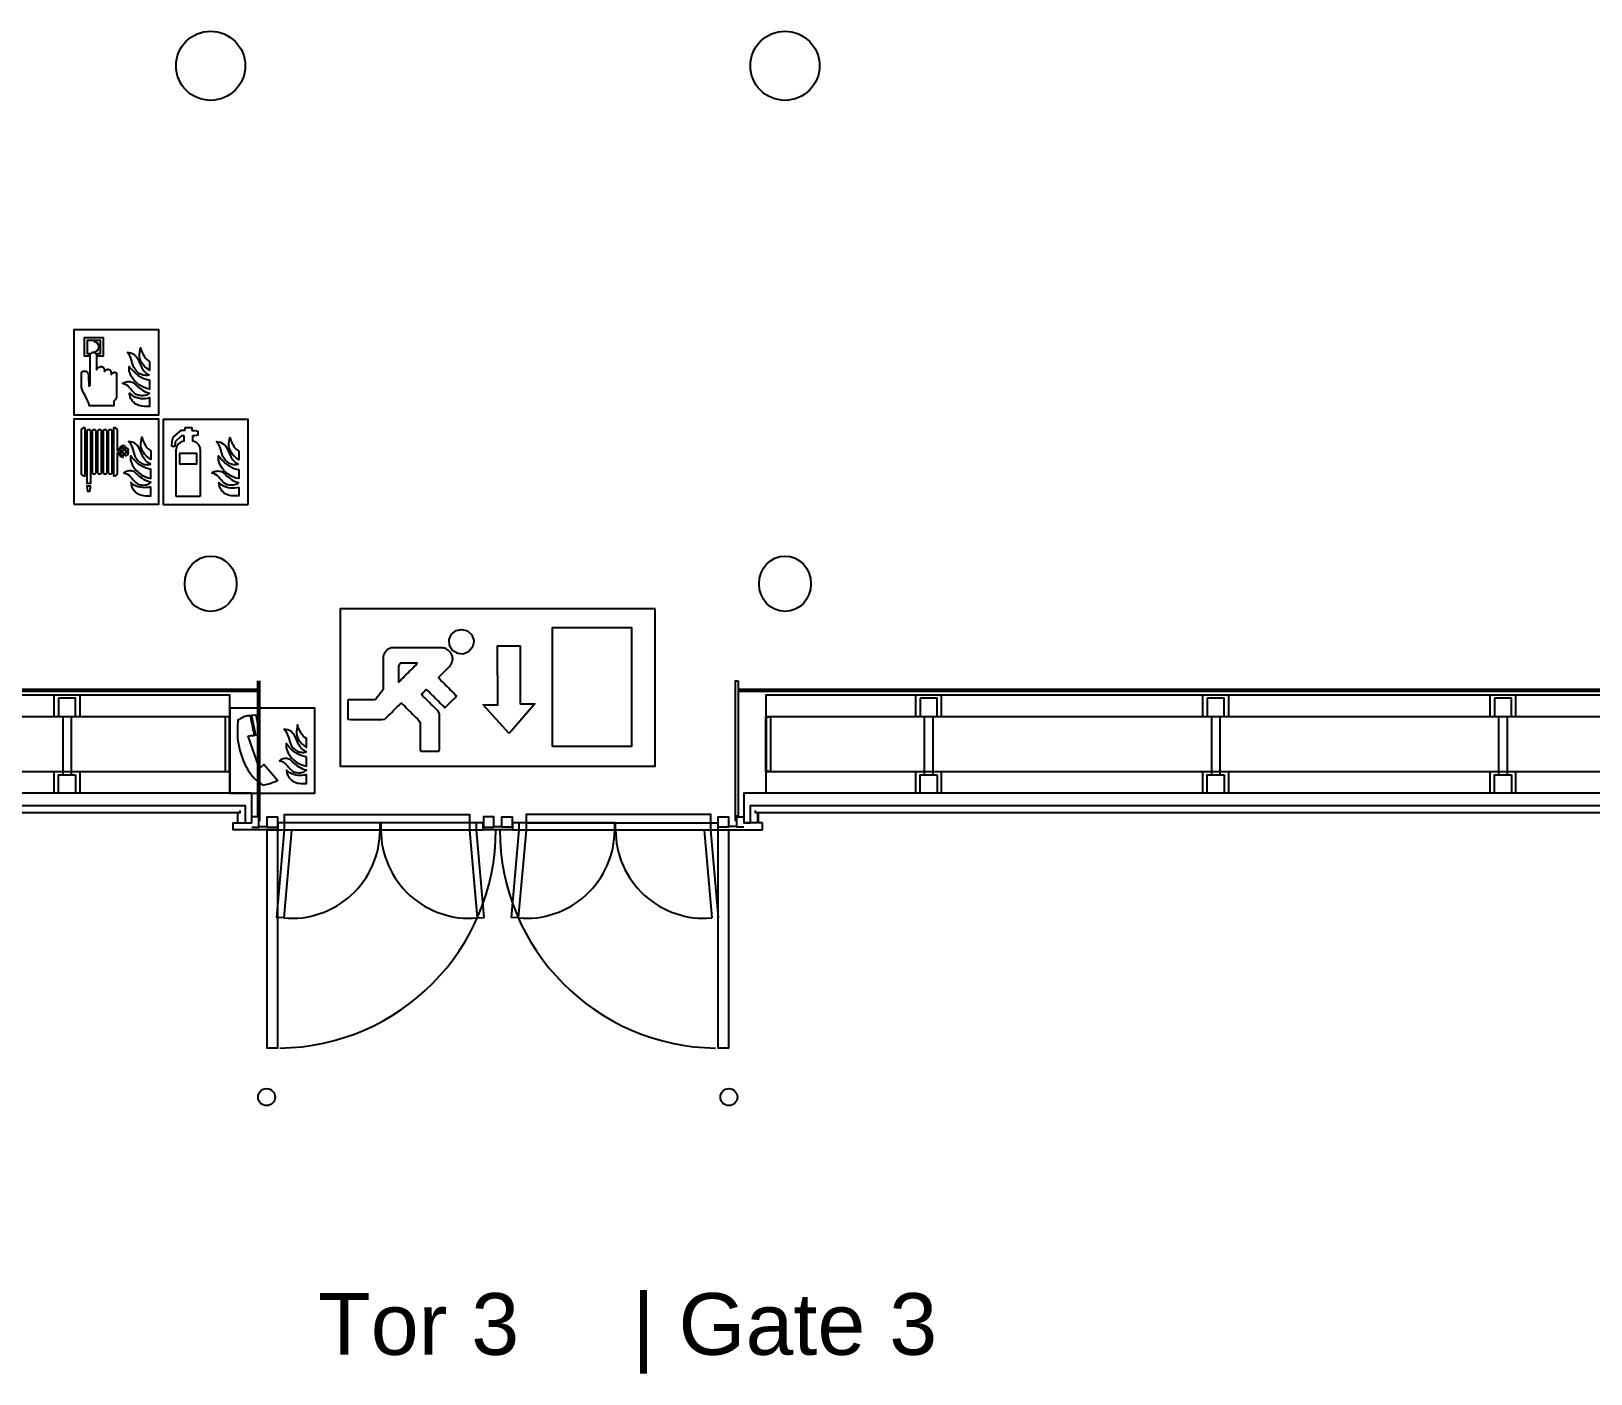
# Model space of a CAD drawing. Header units: metres. Extents: x 19 to 194, y 62 to 154.
# Drawn here: x 101.77 to 120.1, y 61.67 to 77.46 of the extents above; entities that cross this region are included whole.
import ezdxf

# ---------------------------------------------------------------- set-up
doc = ezdxf.new("R2010")
doc.units = ezdxf.units.M
doc.header["$MEASUREMENT"] = 0
doc.layers.add('ALL', color=7, linetype='Continuous')
doc.styles.add('Arial', font='Arial.ttf')

msp = doc.modelspace()

# ---------------------------------------------------------------- linework, layer by layer
at = {"layer": 'ALL', "color": 1, "lineweight": 25}
for points in [[(102.7667, 73.945), (102.2667, 73.945), (102.2667, 72.945), (103.2667, 72.945)], [(102.7583, 72.7953), (102.7345, 72.7953)], [(102.7345, 72.7953), (102.7345, 72.2292)], [(102.782, 72.7729), (102.7582, 72.7953)], [(102.782, 72.5246), (102.782, 72.7729)], [(103.574, 72.7669), (103.574, 72.7965)], [(103.574, 72.7965), (103.6532, 72.7965)], [(103.6532, 72.7965), (103.6532, 72.7619)], [(103.4201, 72.5753), (103.4236, 72.6391)], [(103.4236, 72.6391), (103.4356, 72.6851)], [(103.4356, 72.6852), (103.5329, 72.7669)], [(103.4582, 72.6305), (103.4537, 72.5753)], [(103.5334, 72.6992), (103.4582, 72.6305)], [(103.5329, 72.7669), (103.574, 72.7669)], [(103.5621, 72.6992), (103.5334, 72.6992)], [(103.5621, 72.6392), (103.5621, 72.6992)], [(103.6532, 72.7619), (103.6911, 72.7619)], [(103.6621, 72.6992), (103.6621, 72.6392)], [(103.6911, 72.6992), (103.6621, 72.6992)], [(103.6912, 72.7619), (103.7248, 72.7534)], [(103.7248, 72.7092), (103.6912, 72.6992)], [(103.7248, 72.7533), (103.7248, 72.7092)], [(102.7931, 72.5246), (102.782, 72.5246)], [(102.782, 72.2475), (102.782, 72.5038)], [(102.782, 72.5038), (102.7931, 72.5038)], [(102.851, 72.5246), (102.8103, 72.5246)], [(102.8103, 72.5038), (102.851, 72.5038)], [(102.851, 72.5653), (102.851, 72.5246)], [(102.851, 72.5038), (102.851, 72.4631)], [(102.8718, 72.5246), (102.8718, 72.5653)], [(102.9125, 72.5246), (102.8718, 72.5246)], [(102.8718, 72.5038), (102.9125, 72.5038)], [(102.8718, 72.4631), (102.8718, 72.5038)], [(103.4537, 72.5753), (103.4201, 72.5753)], [(103.4707, 71.9881), (103.4707, 72.5421)], [(103.7535, 72.5421), (103.7535, 71.9881)], [(102.7345, 72.2292), (102.7583, 72.2292)], [(102.7582, 72.2292), (102.782, 72.2475)], [(103.7535, 71.9881), (103.4707, 71.9881)]]:
    msp.add_lwpolyline(points, dxfattribs=at)
for points in [[(102.2667, 72.945), (103.2667, 72.945), (103.2667, 73.945), (102.2667, 73.945)], [(102.4493, 73.6361), (102.3926, 73.6361), (102.3926, 73.8557), (102.6122, 73.8557), (102.6122, 73.6361), (102.548, 73.6361), (102.548, 73.6692), (102.5791, 73.6692), (102.5791, 73.8219), (102.4257, 73.8219), (102.4257, 73.6692), (102.4493, 73.6692), (102.4493, 73.6361)], [(103.1388, 73.4828), (103.1211, 73.4974), (103.1035, 73.513), (103.0874, 73.5301), (103.0728, 73.5483), (103.0604, 73.5675), (103.05, 73.5882), (103.0432, 73.61), (103.0396, 73.6329), (103.0396, 73.6568), (103.05, 73.7331), (103.0567, 73.716), (103.064, 73.6983), (103.0713, 73.6801), (103.0796, 73.6625), (103.0889, 73.6448), (103.0988, 73.6277), (103.1107, 73.6121), (103.1237, 73.5976), (103.1393, 73.5846), (103.1569, 73.5737), (103.1569, 73.4699), (103.1388, 73.4828)], [(102.3576, 73.4435), (102.3612, 73.4497), (102.3659, 73.4544), (102.3711, 73.458), (102.3763, 73.4596), (102.3825, 73.4611), (102.3888, 73.4611), (102.3955, 73.4606), (102.4012, 73.4596), (102.4074, 73.4585), (102.4267, 73.4445), (102.4355, 73.43), (102.4402, 73.4144), (102.4412, 73.3983), (102.4428, 73.2905), (102.4448, 73.2876), (102.4557, 73.2876), (102.4583, 73.2905), (102.4583, 73.6411), (102.4584, 73.6432), (102.4585, 73.6453), (102.4588, 73.6474), (102.4591, 73.6495), (102.4595, 73.6516), (102.4601, 73.6536), (102.4607, 73.6556), (102.4614, 73.6575), (102.4622, 73.6595), (102.4631, 73.6613), (102.4641, 73.6632), (102.4651, 73.6649), (102.4663, 73.6666), (102.4675, 73.6683), (102.4688, 73.6698), (102.4701, 73.6713), (102.4715, 73.6727), (102.473, 73.6741), (102.4746, 73.6753), (102.4762, 73.6765), (102.4778, 73.6776), (102.4795, 73.6785), (102.4813, 73.6794), (102.4831, 73.6802), (102.4849, 73.6809), (102.4867, 73.6815), (102.4886, 73.6819), (102.4905, 73.6823), (102.4924, 73.6826), (102.4943, 73.6827), (102.4962, 73.6828), (102.4981, 73.6827), (102.5001, 73.6826), (102.502, 73.6823), (102.5039, 73.6819), (102.5057, 73.6815), (102.5076, 73.6809), (102.5094, 73.6802), (102.5112, 73.6794), (102.5129, 73.6785), (102.5146, 73.6776), (102.5163, 73.6765), (102.5179, 73.6753), (102.5194, 73.6741), (102.5209, 73.6727), (102.5223, 73.6713), (102.5237, 73.6698), (102.525, 73.6683), (102.5262, 73.6666), (102.5273, 73.6649), (102.5284, 73.6632), (102.5294, 73.6613), (102.5303, 73.6595), (102.5311, 73.6575), (102.5318, 73.6556), (102.5324, 73.6536), (102.5329, 73.6516), (102.5334, 73.6495), (102.5337, 73.6474), (102.5339, 73.6453), (102.5341, 73.6432), (102.5341, 73.6411), (102.5341, 73.6408), (102.5341, 73.4769), (102.5424, 73.4928), (102.5476, 73.4975), (102.5533, 73.5016), (102.5658, 73.5089), (102.5726, 73.5115), (102.5793, 73.5131), (102.5861, 73.5141), (102.5933, 73.5141), (102.6001, 73.5125), (102.6058, 73.5099), (102.6105, 73.5063), (102.6141, 73.5021), (102.6177, 73.4975), (102.6208, 73.4923), (102.6229, 73.4871), (102.6245, 73.4819), (102.626, 73.4762), (102.6271, 73.47), (102.6261, 73.4573), (102.6328, 73.4684), (102.6385, 73.472), (102.6447, 73.4757), (102.651, 73.4783), (102.6577, 73.4803), (102.6645, 73.4814), (102.6712, 73.4819), (102.6774, 73.4803), (102.6842, 73.4783), (102.6899, 73.4746), (102.6946, 73.4715), (102.6977, 73.4674), (102.6998, 73.4632), (102.7013, 73.4585), (102.7024, 73.4539), (102.7034, 73.4492), (102.7039, 73.444), (102.705, 73.4388), (102.706, 73.4341), (102.7044, 73.4219), (102.7122, 73.4326), (102.7174, 73.4357), (102.7226, 73.4388), (102.7283, 73.4419), (102.7335, 73.4445), (102.7392, 73.4461), (102.7449, 73.4471), (102.7506, 73.4471), (102.7569, 73.4461), (102.7667, 73.439), (102.7678, 73.1505), (102.7667, 73.1481), (102.7621, 73.1377), (102.7564, 73.128), (102.7501, 73.12), (102.7449, 73.1156), (102.7408, 73.1111), (102.7377, 73.1062), (102.7361, 73.101), (102.7361, 73.0546), (102.4496, 73.0546), (102.4411, 73.0925), (102.4204, 73.1325), (102.3997, 73.173), (102.3888, 73.1927), (102.3778, 73.2129), (102.3675, 73.2327), (102.3576, 73.2672)], [(102.8942, 73.6843), (102.9389, 73.677), (102.9726, 73.6599), (102.998, 73.6345), (103.0183, 73.6038), (103.0349, 73.5696), (103.0505, 73.5332), (103.0676, 73.4984), (103.0889, 73.4657), (103.1169, 73.4382), (103.1538, 73.4179), (103.1403, 73.4138), (103.1263, 73.4112), (103.1117, 73.4107), (103.0977, 73.4117), (103.0832, 73.4143), (103.0692, 73.4179), (103.0557, 73.4231), (103.0422, 73.4299), (103.0302, 73.4372), (103.0188, 73.4455), (102.998, 73.4657), (102.9825, 73.4875), (102.97, 73.5114), (102.9601, 73.5363), (102.9524, 73.5623), (102.944, 73.5882), (102.9357, 73.6137), (102.9248, 73.6386), (102.9113, 73.6625), (102.8942, 73.6843)], [(103.1569, 73.3571), (103.1569, 73.2496), (103.1247, 73.2564), (103.0926, 73.2673), (103.0619, 73.2823), (103.0328, 73.3005), (103.0058, 73.3218), (102.9814, 73.3462), (102.9602, 73.3727), (102.942, 73.4018), (102.928, 73.4324), (102.9181, 73.4646), (102.9181, 73.5165), (102.9368, 73.4926), (102.957, 73.4703), (102.9783, 73.449), (103.0007, 73.4288), (103.0245, 73.4106), (103.0495, 73.3945), (103.0754, 73.381), (103.1019, 73.3701), (103.1289, 73.3618), (103.1569, 73.3571)], [(102.9477, 73.234), (102.9322, 73.2522), (102.9166, 73.2698), (102.9005, 73.2859), (102.8823, 73.2994), (102.8615, 73.3088), (102.8387, 73.3134), (102.8486, 73.3212), (102.86, 73.3275), (102.8719, 73.3327), (102.8844, 73.3363), (102.8979, 73.3389), (102.9114, 73.3394), (102.9249, 73.3389), (102.9384, 73.3363), (102.9508, 73.3327), (102.9633, 73.3275), (102.981, 73.3119), (102.9981, 73.2963), (103.0163, 73.2802), (103.0344, 73.2652), (103.0531, 73.2506), (103.0723, 73.2371), (103.0926, 73.2252), (103.1128, 73.2153), (103.1347, 73.2075), (103.157, 73.2028), (103.1461, 73.1935), (103.1336, 73.1857), (103.1201, 73.18), (103.1061, 73.1758), (103.0916, 73.1727), (103.077, 73.1717), (103.062, 73.1717), (103.0474, 73.1727), (103.0329, 73.1753), (103.0189, 73.1784), (102.9981, 73.1873), (102.9799, 73.2003), (102.9633, 73.2158), (102.9477, 73.234)], [(103.0328, 73.0557), (103.0141, 73.063), (102.997, 73.0718), (102.9809, 73.0837), (102.9669, 73.0983), (102.958, 73.1071), (102.9508, 73.1164), (102.9445, 73.1263), (102.9388, 73.1367), (102.9342, 73.1476), (102.9305, 73.1585), (102.9279, 73.1694), (102.9253, 73.1808), (102.9233, 73.1912), (102.9217, 73.2021), (102.9409, 73.1855), (102.9617, 73.172), (102.9835, 73.16), (103.0069, 73.1512), (103.0313, 73.145), (103.0562, 73.1408), (103.0811, 73.1393), (103.1065, 73.1408), (103.132, 73.1439), (103.1569, 73.1502), (103.1569, 73.0463), (103.1356, 73.0453), (103.1138, 73.0453), (103.0925, 73.0458), (103.0718, 73.0474), (103.052, 73.051), (103.0328, 73.0557)], [(102.2667, 71.895), (103.2667, 71.895), (103.2667, 72.895), (102.2667, 72.895)], [(102.4005, 72.7953), (102.3768, 72.7953), (102.353, 72.7729), (102.353, 72.2475), (102.3768, 72.2292), (102.4005, 72.2292)], [(102.4656, 72.755), (102.4656, 72.7558), (102.4655, 72.7566), (102.4653, 72.7574), (102.4651, 72.7582), (102.4649, 72.759), (102.4646, 72.7597), (102.4642, 72.7605), (102.4638, 72.7612), (102.4634, 72.762), (102.4628, 72.7627), (102.4623, 72.7634), (102.4617, 72.7641), (102.461, 72.7647), (102.4603, 72.7653), (102.4596, 72.7659), (102.4588, 72.7665), (102.4579, 72.7671), (102.4571, 72.7676), (102.4562, 72.7681), (102.4552, 72.7686), (102.4543, 72.769), (102.4533, 72.7694), (102.4523, 72.7697), (102.4512, 72.7701), (102.4501, 72.7703), (102.4491, 72.7706), (102.448, 72.7708), (102.4468, 72.771), (102.4457, 72.7711), (102.4446, 72.7712), (102.4434, 72.7713), (102.4423, 72.7713), (102.4412, 72.7713), (102.44, 72.7712), (102.4389, 72.7711), (102.4378, 72.771), (102.4366, 72.7708), (102.4355, 72.7706), (102.4344, 72.7703), (102.4334, 72.7701), (102.4323, 72.7697), (102.4313, 72.7694), (102.4303, 72.769), (102.4294, 72.7686), (102.4284, 72.7681), (102.4275, 72.7676), (102.4267, 72.7671), (102.4258, 72.7665), (102.425, 72.7659), (102.4243, 72.7653), (102.4236, 72.7647), (102.4229, 72.7641), (102.4223, 72.7634), (102.4218, 72.7627), (102.4212, 72.762), (102.4208, 72.7612), (102.4204, 72.7605), (102.42, 72.7597), (102.4197, 72.759), (102.4194, 72.7582), (102.4193, 72.7574), (102.4191, 72.7566), (102.419, 72.7558), (102.419, 72.755), (102.419, 72.1426), (102.4656, 72.1426)], [(102.5286, 72.755), (102.5286, 72.7558), (102.5285, 72.7566), (102.5283, 72.7574), (102.5281, 72.7582), (102.5279, 72.759), (102.5276, 72.7597), (102.5272, 72.7605), (102.5268, 72.7612), (102.5264, 72.762), (102.5258, 72.7627), (102.5253, 72.7634), (102.5247, 72.7641), (102.524, 72.7647), (102.5233, 72.7653), (102.5226, 72.7659), (102.5218, 72.7665), (102.5209, 72.7671), (102.5201, 72.7676), (102.5192, 72.7681), (102.5182, 72.7686), (102.5173, 72.769), (102.5163, 72.7694), (102.5153, 72.7697), (102.5142, 72.7701), (102.5131, 72.7703), (102.5121, 72.7706), (102.511, 72.7708), (102.5098, 72.771), (102.5087, 72.7711), (102.5076, 72.7712), (102.5064, 72.7713), (102.5053, 72.7713), (102.5042, 72.7713), (102.503, 72.7712), (102.5019, 72.7711), (102.5008, 72.771), (102.4996, 72.7708), (102.4985, 72.7706), (102.4974, 72.7703), (102.4964, 72.7701), (102.4953, 72.7697), (102.4943, 72.7694), (102.4933, 72.769), (102.4924, 72.7686), (102.4914, 72.7681), (102.4905, 72.7676), (102.4897, 72.7671), (102.4888, 72.7665), (102.488, 72.7659), (102.4873, 72.7653), (102.4866, 72.7647), (102.4859, 72.7641), (102.4853, 72.7634), (102.4848, 72.7627), (102.4842, 72.762), (102.4838, 72.7612), (102.4834, 72.7605), (102.483, 72.7597), (102.4827, 72.759), (102.4824, 72.7582), (102.4823, 72.7574), (102.4821, 72.7566), (102.482, 72.7558), (102.482, 72.755), (102.482, 72.2693), (102.482, 72.2685), (102.4821, 72.2677), (102.4823, 72.2669), (102.4824, 72.2661), (102.4827, 72.2653), (102.483, 72.2645), (102.4834, 72.2638), (102.4838, 72.263), (102.4842, 72.2623), (102.4848, 72.2616), (102.4853, 72.2609), (102.4859, 72.2602), (102.4866, 72.2596), (102.4873, 72.2589), (102.488, 72.2583), (102.4888, 72.2577), (102.4897, 72.2572), (102.4905, 72.2567), (102.4914, 72.2562), (102.4924, 72.2557), (102.4933, 72.2553), (102.4943, 72.2549), (102.4953, 72.2545), (102.4964, 72.2542), (102.4974, 72.2539), (102.4985, 72.2537), (102.4996, 72.2535), (102.5008, 72.2533), (102.5019, 72.2531), (102.503, 72.253), (102.5042, 72.253), (102.5053, 72.253), (102.5064, 72.253), (102.5076, 72.253), (102.5087, 72.2531), (102.5098, 72.2533), (102.511, 72.2535), (102.5121, 72.2537), (102.5131, 72.2539), (102.5142, 72.2542), (102.5153, 72.2545), (102.5163, 72.2549), (102.5173, 72.2553), (102.5182, 72.2557), (102.5192, 72.2562), (102.5201, 72.2567), (102.5209, 72.2572), (102.5218, 72.2577), (102.5226, 72.2583), (102.5233, 72.2589), (102.524, 72.2596), (102.5247, 72.2602), (102.5253, 72.2609), (102.5258, 72.2616), (102.5264, 72.2623), (102.5268, 72.263), (102.5272, 72.2638), (102.5276, 72.2645), (102.5279, 72.2653), (102.5281, 72.2661), (102.5283, 72.2669), (102.5285, 72.2677), (102.5286, 72.2685), (102.5286, 72.2693)], [(102.593, 72.755), (102.593, 72.7558), (102.5929, 72.7566), (102.5927, 72.7574), (102.5925, 72.7582), (102.5923, 72.759), (102.592, 72.7597), (102.5916, 72.7605), (102.5912, 72.7612), (102.5908, 72.762), (102.5902, 72.7627), (102.5897, 72.7634), (102.5891, 72.7641), (102.5884, 72.7647), (102.5877, 72.7653), (102.587, 72.7659), (102.5862, 72.7665), (102.5853, 72.7671), (102.5845, 72.7676), (102.5836, 72.7681), (102.5826, 72.7686), (102.5817, 72.769), (102.5807, 72.7694), (102.5797, 72.7697), (102.5786, 72.7701), (102.5775, 72.7703), (102.5765, 72.7706), (102.5754, 72.7708), (102.5742, 72.771), (102.5731, 72.7711), (102.572, 72.7712), (102.5708, 72.7713), (102.5697, 72.7713), (102.5686, 72.7713), (102.5674, 72.7712), (102.5663, 72.7711), (102.5652, 72.771), (102.564, 72.7708), (102.5629, 72.7706), (102.5618, 72.7703), (102.5608, 72.7701), (102.5597, 72.7697), (102.5587, 72.7694), (102.5577, 72.769), (102.5568, 72.7686), (102.5558, 72.7681), (102.5549, 72.7676), (102.5541, 72.7671), (102.5532, 72.7665), (102.5524, 72.7659), (102.5517, 72.7653), (102.551, 72.7647), (102.5503, 72.7641), (102.5497, 72.7634), (102.5492, 72.7627), (102.5486, 72.762), (102.5482, 72.7612), (102.5478, 72.7605), (102.5474, 72.7597), (102.5471, 72.759), (102.5468, 72.7582), (102.5467, 72.7574), (102.5465, 72.7566), (102.5464, 72.7558), (102.5464, 72.755), (102.5464, 72.2693), (102.5464, 72.2685), (102.5465, 72.2677), (102.5467, 72.2669), (102.5468, 72.2661), (102.5471, 72.2653), (102.5474, 72.2645), (102.5478, 72.2638), (102.5482, 72.263), (102.5486, 72.2623), (102.5492, 72.2616), (102.5497, 72.2609), (102.5503, 72.2602), (102.551, 72.2596), (102.5517, 72.2589), (102.5524, 72.2583), (102.5532, 72.2577), (102.5541, 72.2572), (102.5549, 72.2567), (102.5558, 72.2562), (102.5568, 72.2557), (102.5577, 72.2553), (102.5587, 72.2549), (102.5597, 72.2545), (102.5608, 72.2542), (102.5618, 72.2539), (102.5629, 72.2537), (102.564, 72.2535), (102.5652, 72.2533), (102.5663, 72.2531), (102.5674, 72.253), (102.5686, 72.253), (102.5697, 72.253), (102.5708, 72.253), (102.572, 72.253), (102.5731, 72.2531), (102.5742, 72.2533), (102.5754, 72.2535), (102.5765, 72.2537), (102.5775, 72.2539), (102.5786, 72.2542), (102.5797, 72.2545), (102.5807, 72.2549), (102.5817, 72.2553), (102.5826, 72.2557), (102.5836, 72.2562), (102.5845, 72.2567), (102.5853, 72.2572), (102.5862, 72.2577), (102.587, 72.2583), (102.5877, 72.2589), (102.5884, 72.2596), (102.5891, 72.2602), (102.5897, 72.2609), (102.5902, 72.2616), (102.5908, 72.2623), (102.5912, 72.263), (102.5916, 72.2638), (102.592, 72.2645), (102.5923, 72.2653), (102.5925, 72.2661), (102.5927, 72.2669), (102.5929, 72.2677), (102.593, 72.2685), (102.593, 72.2693)], [(102.6573, 72.755), (102.6573, 72.7558), (102.6572, 72.7566), (102.657, 72.7574), (102.6568, 72.7582), (102.6566, 72.759), (102.6563, 72.7597), (102.6559, 72.7605), (102.6555, 72.7612), (102.6551, 72.762), (102.6545, 72.7627), (102.654, 72.7634), (102.6534, 72.7641), (102.6527, 72.7647), (102.652, 72.7653), (102.6513, 72.7659), (102.6505, 72.7665), (102.6496, 72.7671), (102.6488, 72.7676), (102.6479, 72.7681), (102.6469, 72.7686), (102.646, 72.769), (102.645, 72.7694), (102.644, 72.7697), (102.6429, 72.7701), (102.6418, 72.7703), (102.6408, 72.7706), (102.6397, 72.7708), (102.6385, 72.771), (102.6374, 72.7711), (102.6363, 72.7712), (102.6351, 72.7713), (102.634, 72.7713), (102.6329, 72.7713), (102.6317, 72.7712), (102.6306, 72.7711), (102.6295, 72.771), (102.6283, 72.7708), (102.6272, 72.7706), (102.6261, 72.7703), (102.6251, 72.7701), (102.624, 72.7697), (102.623, 72.7694), (102.622, 72.769), (102.6211, 72.7686), (102.6201, 72.7681), (102.6192, 72.7676), (102.6184, 72.7671), (102.6175, 72.7665), (102.6167, 72.7659), (102.616, 72.7653), (102.6153, 72.7647), (102.6146, 72.7641), (102.614, 72.7634), (102.6135, 72.7627), (102.6129, 72.762), (102.6125, 72.7612), (102.6121, 72.7605), (102.6117, 72.7597), (102.6114, 72.759), (102.6111, 72.7582), (102.611, 72.7574), (102.6108, 72.7566), (102.6107, 72.7558), (102.6107, 72.755), (102.6107, 72.2693), (102.6107, 72.2685), (102.6108, 72.2677), (102.611, 72.2669), (102.6111, 72.2661), (102.6114, 72.2653), (102.6117, 72.2645), (102.6121, 72.2638), (102.6125, 72.263), (102.6129, 72.2623), (102.6135, 72.2616), (102.614, 72.2609), (102.6146, 72.2602), (102.6153, 72.2596), (102.616, 72.2589), (102.6167, 72.2583), (102.6175, 72.2577), (102.6184, 72.2572), (102.6192, 72.2567), (102.6201, 72.2562), (102.6211, 72.2557), (102.622, 72.2553), (102.623, 72.2549), (102.624, 72.2545), (102.6251, 72.2542), (102.6261, 72.2539), (102.6272, 72.2537), (102.6283, 72.2535), (102.6295, 72.2533), (102.6306, 72.2531), (102.6317, 72.253), (102.6329, 72.253), (102.634, 72.253), (102.6351, 72.253), (102.6363, 72.253), (102.6374, 72.2531), (102.6385, 72.2533), (102.6397, 72.2535), (102.6408, 72.2537), (102.6418, 72.2539), (102.6429, 72.2542), (102.644, 72.2545), (102.645, 72.2549), (102.646, 72.2553), (102.6469, 72.2557), (102.6479, 72.2562), (102.6488, 72.2567), (102.6496, 72.2572), (102.6505, 72.2577), (102.6513, 72.2583), (102.652, 72.2589), (102.6527, 72.2596), (102.6534, 72.2602), (102.654, 72.2609), (102.6545, 72.2616), (102.6551, 72.2623), (102.6555, 72.263), (102.6559, 72.2638), (102.6563, 72.2645), (102.6566, 72.2653), (102.6568, 72.2661), (102.657, 72.2669), (102.6572, 72.2677), (102.6573, 72.2685), (102.6573, 72.2693)], [(102.7185, 72.755), (102.7185, 72.7558), (102.7184, 72.7566), (102.7182, 72.7574), (102.718, 72.7582), (102.7178, 72.759), (102.7175, 72.7597), (102.7171, 72.7605), (102.7167, 72.7612), (102.7163, 72.762), (102.7157, 72.7627), (102.7152, 72.7634), (102.7146, 72.7641), (102.7139, 72.7647), (102.7132, 72.7653), (102.7125, 72.7659), (102.7117, 72.7665), (102.7108, 72.7671), (102.71, 72.7676), (102.7091, 72.7681), (102.7081, 72.7686), (102.7072, 72.769), (102.7062, 72.7694), (102.7052, 72.7697), (102.7041, 72.7701), (102.703, 72.7703), (102.702, 72.7706), (102.7009, 72.7708), (102.6997, 72.771), (102.6986, 72.7711), (102.6975, 72.7712), (102.6963, 72.7713), (102.6952, 72.7713), (102.6941, 72.7713), (102.6929, 72.7712), (102.6918, 72.7711), (102.6907, 72.771), (102.6895, 72.7708), (102.6884, 72.7706), (102.6873, 72.7703), (102.6863, 72.7701), (102.6852, 72.7697), (102.6842, 72.7694), (102.6832, 72.769), (102.6823, 72.7686), (102.6813, 72.7681), (102.6804, 72.7676), (102.6796, 72.7671), (102.6787, 72.7665), (102.6779, 72.7659), (102.6772, 72.7653), (102.6765, 72.7647), (102.6758, 72.7641), (102.6752, 72.7634), (102.6747, 72.7627), (102.6741, 72.762), (102.6737, 72.7612), (102.6733, 72.7605), (102.6729, 72.7597), (102.6726, 72.759), (102.6723, 72.7582), (102.6722, 72.7574), (102.672, 72.7566), (102.6719, 72.7558), (102.6719, 72.755), (102.6719, 72.2693), (102.6719, 72.2685), (102.672, 72.2677), (102.6722, 72.2669), (102.6723, 72.2661), (102.6726, 72.2653), (102.6729, 72.2645), (102.6733, 72.2638), (102.6737, 72.263), (102.6741, 72.2623), (102.6747, 72.2616), (102.6752, 72.2609), (102.6758, 72.2602), (102.6765, 72.2596), (102.6772, 72.2589), (102.6779, 72.2583), (102.6787, 72.2577), (102.6796, 72.2572), (102.6804, 72.2567), (102.6813, 72.2562), (102.6823, 72.2557), (102.6832, 72.2553), (102.6842, 72.2549), (102.6852, 72.2545), (102.6863, 72.2542), (102.6873, 72.2539), (102.6884, 72.2537), (102.6895, 72.2535), (102.6907, 72.2533), (102.6918, 72.2531), (102.6929, 72.253), (102.6941, 72.253), (102.6952, 72.253), (102.6963, 72.253), (102.6975, 72.253), (102.6986, 72.2531), (102.6997, 72.2533), (102.7009, 72.2535), (102.702, 72.2537), (102.703, 72.2539), (102.7041, 72.2542), (102.7052, 72.2545), (102.7062, 72.2549), (102.7072, 72.2553), (102.7081, 72.2557), (102.7091, 72.2562), (102.71, 72.2567), (102.7108, 72.2572), (102.7117, 72.2577), (102.7125, 72.2583), (102.7132, 72.2589), (102.7139, 72.2596), (102.7146, 72.2602), (102.7152, 72.2609), (102.7157, 72.2616), (102.7163, 72.2623), (102.7167, 72.263), (102.7171, 72.2638), (102.7175, 72.2645), (102.7178, 72.2653), (102.718, 72.2661), (102.7182, 72.2669), (102.7184, 72.2677), (102.7185, 72.2685), (102.7185, 72.2693)], [(104.3167, 71.8926), (104.3167, 72.8926), (103.3167, 72.8926), (103.3167, 71.8926)], [(103.0665, 72.4832), (103.0509, 72.5196), (103.0343, 72.5538), (103.014, 72.5845), (102.9886, 72.6099), (102.9549, 72.627), (102.9102, 72.6343), (102.9273, 72.6125), (102.9408, 72.5886), (102.9517, 72.5637), (102.96, 72.5382), (102.9684, 72.5123), (102.9761, 72.4863), (102.986, 72.4614), (102.9985, 72.4375), (103.014, 72.4157), (103.0348, 72.3955), (103.0462, 72.3872), (103.0582, 72.3799), (103.0717, 72.3731), (103.0852, 72.3679), (103.0992, 72.3643), (103.1137, 72.3617), (103.1277, 72.3607), (103.1423, 72.3612), (103.1563, 72.3638), (103.1698, 72.3679), (103.1329, 72.3882), (103.1049, 72.4157), (103.0836, 72.4484)], [(103.1729, 72.4199), (103.1548, 72.4328), (103.1371, 72.4474), (103.1195, 72.463), (103.1034, 72.4801), (103.0888, 72.4983), (103.0764, 72.5175), (103.066, 72.5382), (103.0592, 72.56), (103.0556, 72.5829), (103.0556, 72.6068), (103.066, 72.6831), (103.0727, 72.666), (103.08, 72.6483), (103.0873, 72.6301), (103.0956, 72.6125), (103.1049, 72.5948), (103.1148, 72.5777), (103.1267, 72.5621), (103.1397, 72.5476), (103.1553, 72.5346), (103.1729, 72.5237)], [(104.2038, 72.3655), (104.1903, 72.3614), (104.1763, 72.3588), (104.1617, 72.3583), (104.1477, 72.3593), (104.1332, 72.3619), (104.1192, 72.3655), (104.1057, 72.3707), (104.0922, 72.3775), (104.0802, 72.3848), (104.0688, 72.3931), (104.048, 72.4133), (104.0325, 72.4351), (104.02, 72.459), (104.0101, 72.4839), (104.0024, 72.5099), (103.994, 72.5358), (103.9857, 72.5613), (103.9748, 72.5862), (103.9613, 72.6101), (103.9442, 72.6319), (103.9889, 72.6246), (104.0226, 72.6075), (104.048, 72.5821), (104.0683, 72.5514), (104.0849, 72.5172), (104.1005, 72.4808), (104.1176, 72.446), (104.1389, 72.4133), (104.1669, 72.3858), (104.2038, 72.3655)], [(104.2069, 72.5213), (104.2069, 72.4175), (104.1888, 72.4304), (104.1711, 72.445), (104.1535, 72.4606), (104.1374, 72.4777), (104.1228, 72.4959), (104.1104, 72.5151), (104.1, 72.5358), (104.0932, 72.5576), (104.0896, 72.5805), (104.0896, 72.6044), (104.1, 72.6807), (104.1067, 72.6636), (104.114, 72.6459), (104.1213, 72.6277), (104.1296, 72.6101), (104.1389, 72.5924), (104.1488, 72.5753), (104.1607, 72.5597), (104.1737, 72.5452), (104.1893, 72.5322), (104.2069, 72.5213)], [(103.0655, 72.3445), (103.0405, 72.3606), (103.0167, 72.3788), (102.9943, 72.399), (102.973, 72.4203), (102.9528, 72.4426), (102.9341, 72.4665), (102.9341, 72.4146), (102.944, 72.3824), (102.958, 72.3518), (102.9762, 72.3227), (102.9974, 72.2962), (103.0218, 72.2718), (103.0488, 72.2505), (103.0779, 72.2323), (103.1086, 72.2173), (103.1407, 72.2064), (103.1729, 72.1996), (103.1729, 72.3071), (103.1449, 72.3118), (103.1179, 72.3201), (103.0914, 72.331)], [(103.5102, 72.4936), (103.5102, 72.3717), (103.714, 72.3717), (103.714, 72.4936), (103.5102, 72.4936)], [(104.2069, 72.3047), (104.2069, 72.1972), (104.1747, 72.204), (104.1426, 72.2149), (104.1119, 72.2299), (104.0828, 72.2481), (104.0558, 72.2694), (104.0314, 72.2938), (104.0102, 72.3203), (103.992, 72.3494), (103.978, 72.38), (103.9681, 72.4122), (103.9681, 72.4641), (103.9868, 72.4402), (104.007, 72.4179), (104.0283, 72.3966), (104.0507, 72.3764), (104.0745, 72.3582), (104.0995, 72.3421), (104.1254, 72.3286), (104.1519, 72.3177), (104.1789, 72.3094), (104.2069, 72.3047)], [(103.0141, 72.2463), (102.997, 72.2619), (102.9793, 72.2775), (102.9668, 72.2827), (102.9544, 72.2863), (102.9409, 72.2889), (102.9274, 72.2894), (102.9139, 72.2889), (102.9004, 72.2863), (102.8879, 72.2827), (102.876, 72.2775), (102.8646, 72.2712), (102.8547, 72.2634), (102.8775, 72.2588), (102.8983, 72.2494), (102.9165, 72.2359), (102.9326, 72.2198), (102.9482, 72.2022), (102.9637, 72.184), (102.9793, 72.1658), (102.9959, 72.1503), (103.0141, 72.1373), (103.0349, 72.1284), (103.0489, 72.1253), (103.0634, 72.1227), (103.078, 72.1217), (103.093, 72.1217), (103.1076, 72.1227), (103.1221, 72.1258), (103.1361, 72.13), (103.1496, 72.1357), (103.1621, 72.1435), (103.173, 72.1528), (103.1507, 72.1575), (103.1288, 72.1653), (103.1086, 72.1752), (103.0883, 72.1871), (103.0691, 72.2006), (103.0504, 72.2152), (103.0323, 72.2302)], [(104.207, 72.1504), (104.1961, 72.1411), (104.1836, 72.1333), (104.1701, 72.1276), (104.1561, 72.1234), (104.1416, 72.1203), (104.127, 72.1193), (104.112, 72.1193), (104.0974, 72.1203), (104.0829, 72.1229), (104.0689, 72.126), (104.0481, 72.1349), (104.0299, 72.1479), (104.0133, 72.1634), (103.9977, 72.1816), (103.9822, 72.1998), (103.9666, 72.2174), (103.9505, 72.2335), (103.9323, 72.247), (103.9115, 72.2564), (103.8887, 72.261), (103.8986, 72.2688), (103.91, 72.2751), (103.9219, 72.2803), (103.9344, 72.2839), (103.9479, 72.2865), (103.9614, 72.287), (103.9749, 72.2865), (103.9884, 72.2839), (104.0008, 72.2803), (104.0133, 72.2751), (104.031, 72.2595), (104.0481, 72.2439), (104.0663, 72.2278), (104.0844, 72.2128), (104.1031, 72.1982), (104.1223, 72.1847), (104.1426, 72.1728), (104.1628, 72.1629), (104.1847, 72.1551), (104.207, 72.1504)], [(102.4656, 72.1103), (102.419, 72.1103), (102.4288, 72.0507), (102.4557, 72.0507)], [(103.1729, 72.1002), (103.148, 72.0939), (103.1225, 72.0908), (103.0971, 72.0893), (103.0722, 72.0908), (103.0473, 72.095), (103.0229, 72.1012), (102.9995, 72.11), (102.9777, 72.122), (102.9569, 72.1355), (102.9377, 72.1521), (102.9393, 72.1412), (102.9413, 72.1308), (102.9439, 72.1194), (102.9465, 72.1085), (102.9502, 72.0976), (102.9548, 72.0867), (102.9605, 72.0763), (102.9668, 72.0664), (102.974, 72.0571), (102.9829, 72.0483), (102.9969, 72.0337), (103.013, 72.0218), (103.0301, 72.013), (103.0488, 72.0057), (103.068, 72.001), (103.0878, 71.9974), (103.1085, 71.9958), (103.1298, 71.9953), (103.1516, 71.9953), (103.1729, 71.9963)], [(104.2069, 72.0978), (104.2069, 71.9939), (104.1856, 71.9929), (104.1638, 71.9929), (104.1425, 71.9934), (104.1218, 71.995), (104.102, 71.9986), (104.0828, 72.0033), (104.0641, 72.0106), (104.047, 72.0194), (104.0309, 72.0313), (104.0169, 72.0459), (104.008, 72.0547), (104.0008, 72.064), (103.9945, 72.0739), (103.9888, 72.0843), (103.9842, 72.0952), (103.9805, 72.1061), (103.9779, 72.117), (103.9753, 72.1284), (103.9733, 72.1388), (103.9717, 72.1497), (103.9909, 72.1331), (104.0117, 72.1196), (104.0335, 72.1076), (104.0569, 72.0988), (104.0813, 72.0926), (104.1062, 72.0884), (104.1311, 72.0869), (104.1565, 72.0884), (104.182, 72.0915), (104.2069, 72.0978)], [(104.0999, 68.5001), (105.0999, 68.5001), (105.0999, 69.5001), (104.0999, 69.5001)], [(104.3614, 69.3178), (104.3564, 69.3411), (104.3508, 69.3644), (104.3457, 69.3877), (104.3412, 69.4115), (104.325, 69.41), (104.3093, 69.4074), (104.2941, 69.4044), (104.2789, 69.4004), (104.2642, 69.3953), (104.2495, 69.3892), (104.2358, 69.3826), (104.2221, 69.375), (104.209, 69.3669), (104.1958, 69.3578), (104.1928, 69.335), (104.1907, 69.3112), (104.1887, 69.2636), (104.1887, 69.2149), (104.1892, 69.1906), (104.1912, 69.143), (104.1928, 69.1197), (104.2044, 69.0594), (104.2191, 68.9996), (104.2363, 68.9409), (104.2571, 68.8836), (104.2824, 68.8284), (104.3118, 68.7747), (104.3462, 68.7241), (104.3868, 68.677), (104.4334, 68.6329), (104.4866, 68.5929), (104.5043, 68.5959), (104.5225, 68.5999), (104.5403, 68.6045), (104.5575, 68.6096), (104.5752, 68.6151), (104.5919, 68.6207), (104.6092, 68.6273), (104.6259, 68.6344), (104.6421, 68.642), (104.6588, 68.6496), (104.5007, 68.8369), (104.4473, 68.7894), (104.3145, 69.1716), (104.347, 69.1772), (104.3883, 69.1764), (104.3847, 69.2003), (104.3807, 69.2241), (104.3761, 69.2479), (104.3716, 69.2712), (104.3665, 69.295)], [(104.4157, 69.4014), (104.4122, 69.4075), (104.4076, 69.4115), (104.402, 69.4141), (104.396, 69.4156), (104.3555, 69.4117), (104.402, 69.18), (104.436, 69.1856), (104.441, 69.1876), (104.4456, 69.1912), (104.4496, 69.1982), (104.4509, 69.2093)], [(104.9551, 69.1802), (104.9432, 69.1958), (104.9333, 69.2129), (104.924, 69.2306), (104.9157, 69.2482), (104.9084, 69.2664), (104.9011, 69.2841), (104.8944, 69.3012), (104.884, 69.2249), (104.884, 69.201), (104.8876, 69.1781), (104.8944, 69.1563), (104.9048, 69.1356), (104.9172, 69.1164), (104.9318, 69.0982), (104.9479, 69.0811), (104.9655, 69.0655), (104.9832, 69.0509), (105.0013, 69.038), (105.0013, 69.1418), (104.9837, 69.1527), (104.9681, 69.1657)], [(104.912, 69.0665), (104.8949, 69.1013), (104.8793, 69.1377), (104.8627, 69.1719), (104.8424, 69.2026), (104.817, 69.228), (104.7833, 69.2451), (104.7386, 69.2524), (104.7557, 69.2306), (104.7692, 69.2067), (104.7801, 69.1818), (104.7884, 69.1563), (104.7968, 69.1304), (104.8045, 69.1044), (104.8144, 69.0795), (104.8269, 69.0556), (104.8424, 69.0338), (104.8632, 69.0136), (104.8746, 69.0053), (104.8866, 68.998), (104.9001, 68.9912), (104.9136, 68.986), (104.9276, 68.9824), (104.9421, 68.9798), (104.9561, 68.9788), (104.9707, 68.9793), (104.9847, 68.9819), (104.9982, 68.986), (104.9613, 69.0063), (104.9333, 69.0338)], [(105.0013, 68.9251), (104.9733, 68.9298), (104.9463, 68.9381), (104.9198, 68.949), (104.8939, 68.9625), (104.8689, 68.9786), (104.8451, 68.9968), (104.8227, 69.017), (104.8014, 69.0383), (104.7812, 69.0606), (104.7625, 69.0845), (104.7625, 69.0326), (104.7724, 69.0004), (104.7864, 68.9698), (104.8046, 68.9407), (104.8258, 68.9142), (104.8502, 68.8898), (104.8772, 68.8685), (104.9063, 68.8503), (104.937, 68.8353), (104.9691, 68.8244), (105.0013, 68.8176)], [(104.8975, 68.8186), (104.8788, 68.8332), (104.8607, 68.8482), (104.8425, 68.8643), (104.8254, 68.8799), (104.8077, 68.8955), (104.7952, 68.9007), (104.7828, 68.9043), (104.7693, 68.9069), (104.7558, 68.9074), (104.7423, 68.9069), (104.7288, 68.9043), (104.7163, 68.9007), (104.7044, 68.8955), (104.693, 68.8892), (104.6831, 68.8814), (104.7059, 68.8768), (104.7267, 68.8674), (104.7449, 68.8539), (104.761, 68.8378), (104.7766, 68.8202), (104.7921, 68.802), (104.8077, 68.7838), (104.8243, 68.7683), (104.8425, 68.7553), (104.8633, 68.7464), (104.8773, 68.7433), (104.8918, 68.7407), (104.9064, 68.7397), (104.9214, 68.7397), (104.936, 68.7407), (104.9505, 68.7438), (104.9645, 68.748), (104.978, 68.7537), (104.9905, 68.7615), (105.0014, 68.7708), (104.9791, 68.7755), (104.9572, 68.7833), (104.937, 68.7932), (104.9167, 68.8051)], [(105.0013, 68.7182), (104.9764, 68.7119), (104.9509, 68.7088), (104.9255, 68.7073), (104.9006, 68.7088), (104.8757, 68.713), (104.8513, 68.7192), (104.8279, 68.728), (104.8061, 68.74), (104.7853, 68.7535), (104.7661, 68.7701), (104.7677, 68.7592), (104.7697, 68.7488), (104.7723, 68.7374), (104.7749, 68.7265), (104.7786, 68.7156), (104.7832, 68.7047), (104.7889, 68.6943), (104.7952, 68.6844), (104.8024, 68.6751), (104.8113, 68.6663), (104.8253, 68.6517), (104.8414, 68.6398), (104.8585, 68.631), (104.8772, 68.6237), (104.8964, 68.619), (104.9162, 68.6154), (104.9369, 68.6138), (104.9582, 68.6133), (104.98, 68.6133), (105.0013, 68.6143)]]:
    msp.add_lwpolyline(points, close=True, dxfattribs=at)
at = {"layer": 'ALL', "color": 4, "lineweight": 25}
for points in [[(109.1009, 70.6671), (105.3979, 70.6671), (105.3979, 68.8156), (109.1009, 68.8156)], [(106.9691, 70.2792), (106.9539, 70.2144), (106.9072, 70.1598), (106.843, 70.1346), (106.7786, 70.1402), (106.7183, 70.1776), (106.6828, 70.2388), (106.6793, 70.3044), (106.7073, 70.3681), (106.7599, 70.4108), (106.8275, 70.4251), (106.8937, 70.407), (106.9441, 70.3609), (106.9681, 70.2959)], [(107.893, 69.0489), (107.893, 70.4476), (108.8196, 70.4476), (108.8196, 69.0489)], [(106.6288, 69.5021), (106.6288, 69.5021), (106.6404, 69.5137), (106.652, 69.5253), (106.6636, 69.5369), (106.6752, 69.5485), (106.6867, 69.5601), (106.6983, 69.5717), (106.7099, 69.5833), (106.7215, 69.5949), (106.7331, 69.6065), (106.7447, 69.6181), (106.7563, 69.6296), (106.7643, 69.642), (106.746, 69.6603), (106.7277, 69.6786), (106.7094, 69.6969), (106.6912, 69.7152), (106.6729, 69.7335), (106.6546, 69.7518), (106.6363, 69.77), (106.618, 69.7883), (106.5997, 69.8066), (106.5814, 69.8249), (106.5631, 69.8432), (106.5521, 69.8599), (106.5638, 69.8716), (106.5756, 69.8834), (106.5873, 69.8951), (106.599, 69.9069), (106.6108, 69.9186), (106.6225, 69.9304), (106.6343, 69.9421), (106.646, 69.9539), (106.6578, 69.9656), (106.6695, 69.9773), (106.6813, 69.9891), (106.691, 69.9991), (106.697, 70.0066), (106.7024, 70.0147), (106.7073, 70.0234), (106.7115, 70.0326), (106.7149, 70.0424), (106.7176, 70.0524), (106.7193, 70.0628), (106.7202, 70.0733), (106.7201, 70.0838), (106.7191, 70.0942), (106.7172, 70.1044), (106.7145, 70.1143), (106.7111, 70.1238), (106.7069, 70.1327), (106.7021, 70.1412), (106.6968, 70.149), (106.69, 70.158), (106.6824, 70.1667), (106.674, 70.1747), (106.6648, 70.1821), (106.6551, 70.1887), (106.6447, 70.1944), (106.634, 70.1992), (106.6229, 70.2031), (106.6117, 70.206), (106.6004, 70.2079), (106.5823, 70.2088), (106.5339, 70.2088), (106.4855, 70.2088), (106.4372, 70.2088), (106.3888, 70.2088), (106.3404, 70.2088), (106.2921, 70.2088), (106.2437, 70.2088), (106.1953, 70.2088), (106.147, 70.2088), (106.0986, 70.2088), (106.0502, 70.2088), (106.014, 70.2088), (106.0054, 70.2082), (105.9967, 70.2069), (105.9881, 70.2049), (105.9796, 70.2021), (105.9713, 70.1985), (105.9634, 70.1943), (105.9559, 70.1895), (105.9488, 70.184), (105.9424, 70.178), (105.9365, 70.1716), (105.9301, 70.1634), (105.9219, 70.1508), (105.9148, 70.1375), (105.9088, 70.1236), (105.904, 70.1094), (105.9018, 70.087), (105.9018, 70.0547), (105.9018, 70.0224), (105.9018, 69.9901), (105.9018, 69.9579), (105.9018, 69.9256), (105.9018, 69.8933), (105.9018, 69.861), (105.9018, 69.8287), (105.9018, 69.7964), (105.9018, 69.7641), (105.9018, 69.7318), (105.8976, 69.7119), (105.8899, 69.7017), (105.8823, 69.6915), (105.8746, 69.6813), (105.867, 69.6711), (105.8594, 69.6609), (105.8517, 69.6508), (105.8441, 69.6406), (105.8364, 69.6304), (105.8288, 69.6202), (105.8212, 69.61), (105.8135, 69.5998), (105.7925, 69.5966), (105.7653, 69.5966), (105.738, 69.5966), (105.7107, 69.5966), (105.6834, 69.5966), (105.6562, 69.5966), (105.6289, 69.5966), (105.6016, 69.5966), (105.5744, 69.5966), (105.5471, 69.5966), (105.5198, 69.5966), (105.4925, 69.5966), (105.4871, 69.5811), (105.4871, 69.5618), (105.4871, 69.5425), (105.4871, 69.5232), (105.4871, 69.5039), (105.4871, 69.4845), (105.4871, 69.4652), (105.4871, 69.4459), (105.4871, 69.4266), (105.4871, 69.4073), (105.4871, 69.388), (105.4871, 69.3687), (105.5207, 69.3671), (105.5572, 69.3671), (105.5938, 69.3671), (105.6303, 69.3671), (105.6668, 69.3671), (105.7033, 69.3671), (105.7399, 69.3671), (105.7764, 69.3671), (105.8129, 69.3671), (105.8495, 69.3671), (105.886, 69.3671), (105.9217, 69.3678), (105.9381, 69.3841), (105.9544, 69.4005), (105.9708, 69.4168), (105.9871, 69.4332), (106.0035, 69.4495), (106.0198, 69.4659), (106.0362, 69.4822), (106.0525, 69.4986), (106.0689, 69.515), (106.0852, 69.5313), (106.1016, 69.5477), (106.1183, 69.5584), (106.1369, 69.5398), (106.1555, 69.5212), (106.1741, 69.5026), (106.1927, 69.484), (106.2113, 69.4654), (106.2299, 69.4468), (106.2485, 69.4282), (106.2671, 69.4096), (106.2857, 69.391), (106.3043, 69.3724), (106.3229, 69.3538), (106.3363, 69.3322), (106.3363, 69.3028), (106.3363, 69.2735), (106.3363, 69.2442), (106.3363, 69.2148), (106.3363, 69.1855), (106.3363, 69.1562), (106.3363, 69.1268), (106.3363, 69.0975), (106.3363, 69.0682), (106.3363, 69.0388), (106.3363, 69.0095), (106.3441, 68.9919), (106.3634, 68.9919), (106.3827, 68.9919), (106.402, 68.9919), (106.4213, 68.9919), (106.4406, 68.9919), (106.4599, 68.9919), (106.4792, 68.9919), (106.4986, 68.9919), (106.5179, 68.9919), (106.5372, 68.9919), (106.5565, 68.9919), (106.5658, 69.0117), (106.5658, 69.0499), (106.5658, 69.0881), (106.5658, 69.1263), (106.5658, 69.1645), (106.5658, 69.2027), (106.5658, 69.2409), (106.5658, 69.2791), (106.5658, 69.3173), (106.5658, 69.3555), (106.5658, 69.3936), (106.5658, 69.4318), (106.5542, 69.4571), (106.5362, 69.4751), (106.5182, 69.4931), (106.5002, 69.5112), (106.4822, 69.5292), (106.4642, 69.5472), (106.4461, 69.5652), (106.4281, 69.5832), (106.4101, 69.6012), (106.3921, 69.6192), (106.3741, 69.6373), (106.3561, 69.6553), (106.3556, 69.6634), (106.3606, 69.6684), (106.3656, 69.6735), (106.3707, 69.6785), (106.3757, 69.6835), (106.3807, 69.6886), (106.3858, 69.6936), (106.3908, 69.6986), (106.3958, 69.7037), (106.4009, 69.7087), (106.4059, 69.7137), (106.4109, 69.7188), (106.4276, 69.7033), (106.4459, 69.685), (106.4642, 69.6667), (106.4825, 69.6484), (106.5008, 69.6301), (106.5191, 69.6119), (106.5374, 69.5936), (106.5556, 69.5753), (106.5739, 69.557), (106.5922, 69.5387), (106.6105, 69.5204)], [(107.3817, 69.1993), (107.0762, 69.5388), (107.249, 69.539), (107.2482, 70.2302), (107.5123, 70.2311), (107.5138, 69.5501), (107.6866, 69.5503)], [(106.0823, 69.8019), (106.0823, 69.8019), (106.1005, 69.8201), (106.1186, 69.8382), (106.1368, 69.8564), (106.1549, 69.8745), (106.1731, 69.8927), (106.1912, 69.9109), (106.2094, 69.929), (106.2276, 69.9472), (106.2457, 69.9653), (106.2639, 69.9835), (106.282, 70.0016), (106.3002, 70.0198), (106.3004, 70.0283), (106.2849, 70.0283), (106.2694, 70.0283), (106.2539, 70.0283), (106.2384, 70.0283), (106.2229, 70.0283), (106.2074, 70.0283), (106.1919, 70.0283), (106.1764, 70.0283), (106.1609, 70.0283), (106.1453, 70.0283), (106.1298, 70.0283), (106.1152, 70.0283), (106.1134, 70.0282), (106.1116, 70.028), (106.1097, 70.0276), (106.1079, 70.0271), (106.1062, 70.0264), (106.1045, 70.0256), (106.1029, 70.0247), (106.1013, 70.0236), (106.0999, 70.0224), (106.0986, 70.0211), (106.0974, 70.0198), (106.0945, 70.0159), (106.0904, 70.0093), (106.0867, 70.0024), (106.0837, 69.9952), (106.0823, 69.9842), (106.0823, 69.969), (106.0823, 69.9538), (106.0823, 69.9386), (106.0823, 69.9234), (106.0823, 69.9082), (106.0823, 69.8931), (106.0823, 69.8779), (106.0823, 69.8627), (106.0823, 69.8475), (106.0823, 69.8323), (106.0823, 69.8171)]]:
    msp.add_lwpolyline(points, close=True, dxfattribs=at)
at = {"layer": 'ALL', "color": 18, "lineweight": 25, "true_color": 0x000000}
for points in [[(104.4249, 69.72), (76.3249, 69.7201)], [(76.3249, 69.7001), (104.4249, 69.7001)], [(104.4249, 69.8203), (104.4249, 68.2302)], [(104.4549, 68.2302), (104.4549, 69.8203)], [(138.1749, 69.7199), (110.0749, 69.72)], [(110.0749, 69.7), (138.1749, 69.7)], [(102.0374, 69.4001), (102.0374, 69.6501)], [(102.3374, 69.6501), (102.3374, 69.4001)], [(112.1624, 69.4001), (112.1624, 69.6501)], [(112.4624, 69.6501), (112.4624, 69.4001)], [(115.5374, 69.4001), (115.5374, 69.6501)], [(115.8374, 69.6501), (115.8374, 69.4001)], [(118.9124, 69.4001), (118.9124, 69.6501)], [(119.2124, 69.6501), (119.2124, 69.4001)], [(102.1374, 69.4001), (102.1374, 68.7151)], [(102.2374, 69.4001), (102.2374, 68.7151)], [(112.2624, 69.4002), (112.2624, 68.7152)], [(112.3624, 69.4002), (112.3624, 68.7152)], [(115.6374, 69.4001), (115.6374, 68.7151)], [(115.7374, 69.4001), (115.7374, 68.7151)], [(119.0124, 69.4001), (119.0124, 68.7151)], [(119.1124, 69.4001), (119.1124, 68.7151)], [(104.0999, 68.5001), (104.0999, 68.7501), (76.6499, 68.7502), (76.6499, 68.5002)], [(102.0374, 68.5001), (102.0374, 68.7501)], [(102.3374, 68.7501), (102.3374, 68.5001)], [(137.8499, 68.5), (137.8499, 68.75), (110.3999, 68.7501), (110.3999, 68.5001)], [(112.1624, 68.5001), (112.1624, 68.7501)], [(112.4624, 68.7501), (112.4624, 68.5001)], [(115.5374, 68.5001), (115.5374, 68.7501)], [(115.8374, 68.7501), (115.8374, 68.5001)], [(118.9124, 68.5001), (118.9124, 68.7501)], [(119.2124, 68.7501), (119.2124, 68.5001)], [(104.2199, 68.2951), (104.2199, 68.2701), (76.5299, 68.2702), (76.5299, 68.2952)], [(104.3599, 68.1001), (104.4399, 68.1001), (104.4399, 68.2201), (104.3599, 68.2201)], [(104.4399, 68.1071), (104.5399, 68.1071), (104.5399, 68.1001), (104.5399, 68.2201), (104.6599, 68.2201), (104.6599, 68.1001)], [(104.8242, 68.0631), (104.7341, 67.0324), (104.6543, 67.0393), (104.7445, 68.0701), (104.7445, 68.2501), (106.9178, 68.2501), (106.9178, 68.0701)], [(109.8455, 67.0393), (109.7553, 68.0701), (109.7553, 68.2501), (107.582, 68.2501), (107.582, 68.0701)], [(109.8399, 68.1001), (109.8399, 68.2201), (109.9599, 68.2201), (109.9599, 68.1001), (109.8349, 68.1001)], [(110.1399, 68.1001), (110.0599, 68.1001), (110.0599, 68.2201), (110.1399, 68.2201)], [(137.9699, 68.295), (137.9699, 68.27), (110.2799, 68.2701), (110.2799, 68.2951)], [(104.5399, 68.1001), (104.6649, 68.1001), (104.6649, 68.0701), (105.8662, 68.0701), (105.8661, 68.1501), (105.8761, 68.1501), (105.8762, 68.0701), (105.8662, 68.0701), (105.8661, 68.1501), (104.6649, 68.1501), (104.6649, 68.0701), (104.1399, 68.0701), (104.1399, 68.1501), (104.3599, 68.1501)], [(104.5349, 68.0701), (104.6599, 68.0701), (104.6599, 65.5033), (104.5399, 65.5033), (104.5399, 68.0701)], [(107.0771, 68.1501), (104.7445, 68.1501)], [(107.4227, 68.0701), (108.6237, 68.0701), (108.6237, 68.1501), (107.4227, 68.1501), (107.4227, 68.0701), (107.0772, 68.0701), (107.0772, 68.1501), (105.8762, 68.1501), (105.8762, 68.0701), (107.0772, 68.0701)], [(106.9181, 68.0631), (107.0089, 67.0324), (107.088, 67.0394), (106.9978, 68.0701), (106.9978, 68.1501)], [(107.2024, 68.1071), (107.2974, 68.1071)], [(107.5818, 68.0631), (107.491, 67.0324), (107.4119, 67.0394), (107.5021, 68.0701), (107.5021, 68.1501)], [(107.582, 68.1501), (109.8349, 68.1501)], [(108.6237, 68.0701), (109.8349, 68.0701)], [(108.6337, 68.0701), (108.6337, 68.1501)], [(108.6337, 68.1501), (109.8349, 68.1501)], [(109.6756, 68.0631), (109.7658, 67.0324)], [(109.8349, 68.1501), (109.8349, 68.0701)], [(109.8349, 68.0701), (110.3599, 68.0701)], [(109.9599, 68.0701), (109.9599, 65.5033), (109.8399, 65.5033), (109.8399, 68.0701)], [(110.0599, 68.1071), (109.9599, 68.1071)], [(110.3599, 68.1501), (110.1399, 68.1501)], [(110.3599, 68.0701), (110.3599, 68.1501)]]:
    msp.add_lwpolyline(points, dxfattribs=at)
for points in [[(110.0749, 69.82), (110.0749, 68.23), (110.0449, 68.23), (110.0449, 69.82)], [(76.6499, 69.4002), (104.0999, 69.4001), (104.0999, 69.6501), (76.6499, 69.6502)], [(102.0874, 69.6151), (102.0874, 69.4001), (102.2874, 69.4001), (102.2874, 69.6151)], [(110.3999, 69.4001), (137.8499, 69.4), (137.8499, 69.65), (110.3999, 69.6501)], [(112.2124, 69.6152), (112.2124, 69.4002), (112.4124, 69.4002), (112.4124, 69.6152)], [(115.5874, 69.6151), (115.5874, 69.4001), (115.7874, 69.4001), (115.7874, 69.6151)], [(118.9624, 69.6151), (118.9624, 69.4001), (119.1624, 69.4001), (119.1624, 69.6151)], [(104.0449, 69.3951), (104.0449, 68.7551), (104.0949, 68.7551), (104.0949, 69.3951)], [(104.0949, 69.3951), (104.0949, 68.7551), (104.0999, 68.7551), (104.0999, 69.3951)], [(110.4049, 69.3951), (110.4049, 68.7551), (110.3999, 68.7551), (110.3999, 69.3951)], [(110.4549, 69.3951), (110.4549, 68.7551), (110.4049, 68.7551), (110.4049, 69.3951)], [(102.2874, 68.7151), (102.2874, 68.5001), (102.0874, 68.5001), (102.0874, 68.7151)], [(112.4124, 68.7152), (112.4124, 68.5002), (112.2124, 68.5002), (112.2124, 68.7152)], [(115.7874, 68.7151), (115.7874, 68.5001), (115.5874, 68.5001), (115.5874, 68.7151)], [(119.1624, 68.7151), (119.1624, 68.5001), (118.9624, 68.5001), (118.9624, 68.7151)], [(104.3599, 68.1501), (104.3599, 68.5001), (76.3899, 68.5002), (76.3899, 68.1501), (76.4699, 68.1501), (76.4699, 68.3551), (104.2799, 68.3551), (104.2799, 68.1501)], [(138.1099, 68.1501), (138.1099, 68.5001), (110.1399, 68.5002), (110.1399, 68.1501), (110.2199, 68.1501), (110.2199, 68.3551), (138.0299, 68.3551), (138.0299, 68.1501)], [(104.1949, 68.1551), (104.1949, 68.2651), (104.1899, 68.2651), (104.1899, 68.1551)], [(104.4479, 68.2301), (104.4479, 68.1801), (104.4549, 68.1801), (104.4549, 68.2301)], [(107.2024, 68.1001), (107.2024, 68.2201), (107.0824, 68.2201), (107.0824, 68.1001)], [(107.2974, 68.1001), (107.2974, 68.2201), (107.4174, 68.2201), (107.4174, 68.1001)], [(110.0519, 68.2301), (110.0519, 68.1801), (110.0449, 68.1801), (110.0449, 68.2301)], [(110.3049, 68.1551), (110.3049, 68.2651), (110.3099, 68.2651), (110.3099, 68.1551)]]:
    msp.add_lwpolyline(points, close=True, dxfattribs=at)
for centre, radius in [((103.8749, 77.0501), 0.4065), ((110.6249, 77.0501), 0.4065), ((104.5329, 64.9269), 0.1), ((109.9663, 64.927), 0.1)]:
    msp.add_circle(centre, radius, dxfattribs=at)
at = {"layer": 'ALL', "color": 1, "lineweight": 25}
for centre, radius, start, end in [((102.5024, 73.7458), 0.061, -90, 90), ((102.5024, 73.7458), 0.061, -90, 90), ((103.5743, 72.5361), 0.1037, 96.73971, 176.69013), ((103.65, 72.5361), 0.1037, 3.30987, 83.26029), ((102.8614, 72.5142), 0.0691, 81.33912, -98.6609), ((102.8614, 72.5142), 0.0691, 81.3391, 171.33912), ((102.8614, 72.5142), 0.0691, -171.33911, -98.66089), ((102.8614, 72.5142), 0.0521, 101.50685, 168.49315), ((102.8614, 72.5142), 0.0521, -168.49315, -101.50685), ((102.8614, 72.5142), 0.0521, 11.50685, 78.49315), ((102.8614, 72.5142), 0.0521, -78.49315, -11.50685)]:
    msp.add_arc(centre, radius, start, end, dxfattribs=at)
at = {"layer": 'ALL', "color": 18, "lineweight": 25, "true_color": 0x000000}
for centre, radius, start, end in [((104.6599, 68.0701), 2.5668, -89.33022, 0.00011), ((104.8248, 68.0698), 1.0414, -94.999, 0.01596), ((106.9178, 68.0701), 1.0417, -179.9992, -85.01733), ((109.8399, 68.0701), 2.5668, -179.99989, -90.66956), ((107.582, 68.0701), 1.0417, -94.98245, -0.00059), ((109.6751, 68.0698), 1.0414, 179.98426, -85.00078)]:
    msp.add_arc(centre, radius, start, end, dxfattribs=at)
for centre in [(103.875, 70.9612), (110.625, 70.9612)]:
    msp.add_ellipse(centre, major_axis=(0, 0.3255), ratio=0.9369521, dxfattribs=at)

# ---------------------------------------------------------------- texts
at = {"layer": 'ALL', "color": 18, "true_color": 0x000000, "style": 'Arial'}
for s, p in [('Tor 3', (105.1379, 61.8976)), ('| Gate 3', (108.8296, 61.8976))]:
    msp.add_text(s, height=0.725, dxfattribs=at).set_placement(p)

doc.saveas('drawing.dxf')
